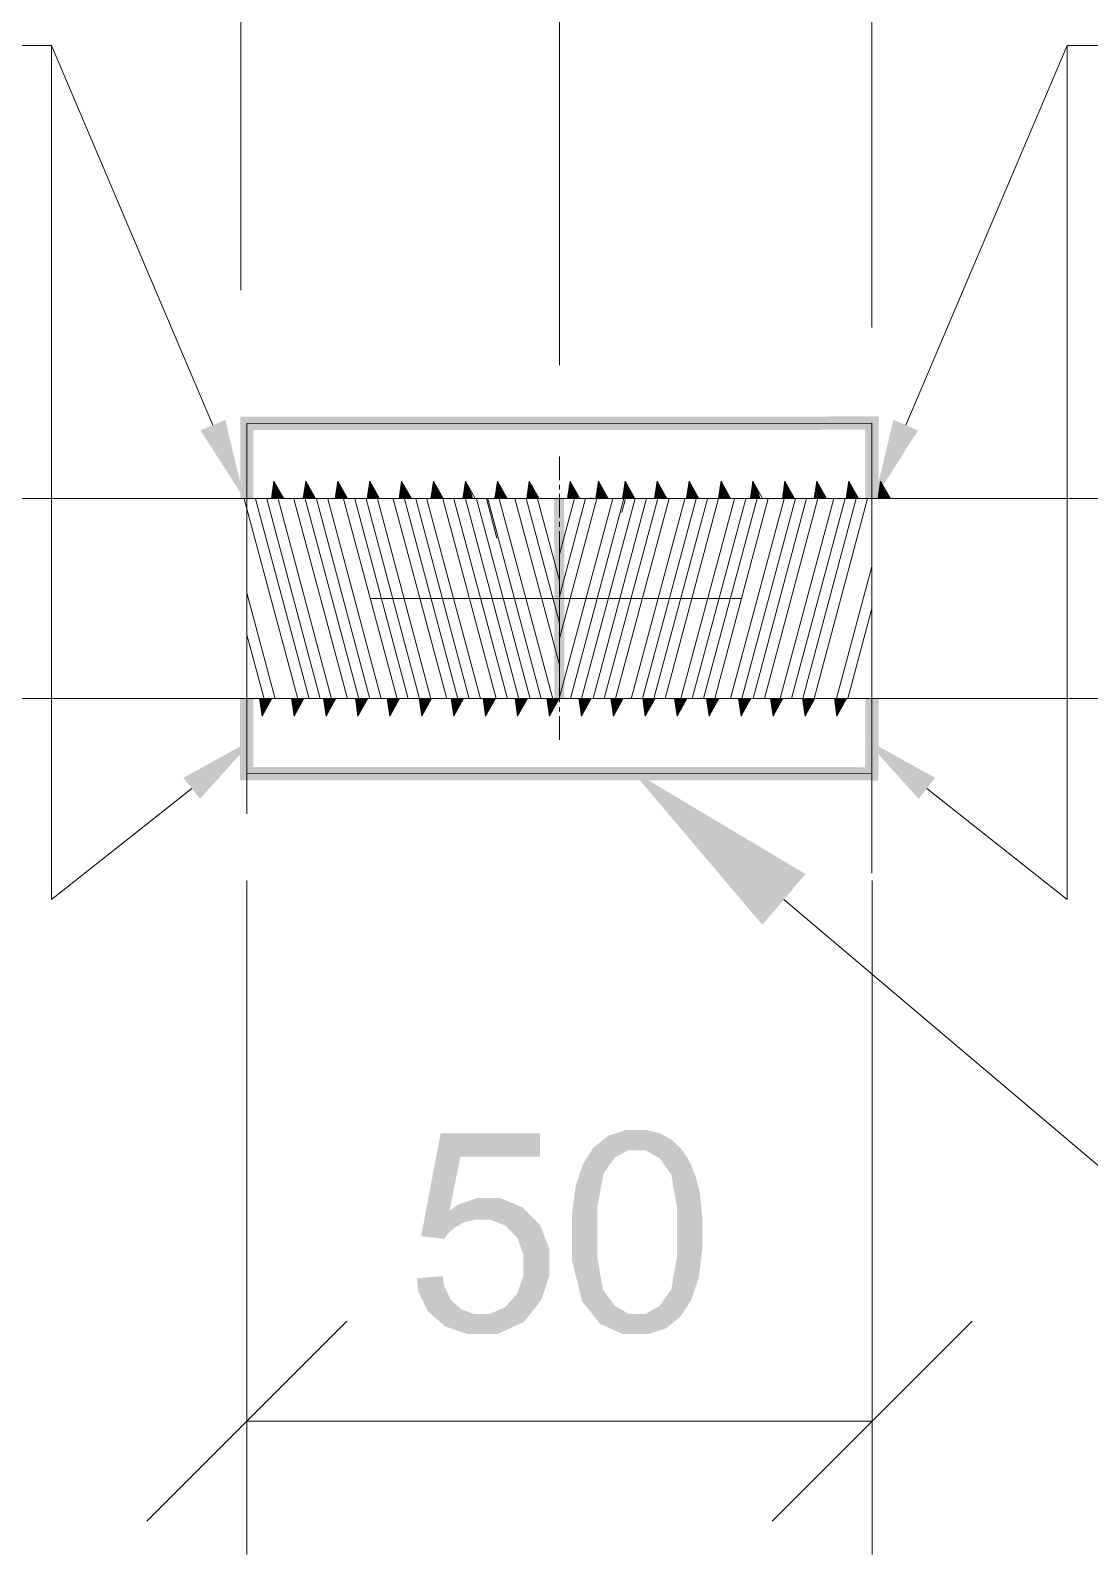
# Model space of a CAD drawing. Header units: millimetres. Extents: x 2 to 579, y 1 to 405.
# Drawn here: x 229.44 to 236.59, y 83.37 to 93.66 of the extents above; entities that cross this region are included whole.
import ezdxf

# ---------------------------------------------------------------- set-up
doc = ezdxf.new("R2010")
doc.units = ezdxf.units.MM
doc.linetypes.add('XKITLINE00', pattern=[0])
doc.layers.add('LinkedObject', color=7, linetype='Continuous', lineweight=0)

# ---------------------------------------------------------------- blocks, each defined once
blk = doc.blocks.new('*A4')
at = {"layer": 'LinkedObject'}
for color, points in [(4, [(235.165, 91.056), (230.945, 90.964), (230.855, 91.054)]), (4, [(230.855, 91.054), (230.945, 90.502), (230.855, 90.502)]), (4, [(230.945, 90.964), (230.945, 90.502), (230.855, 91.054)]), (4, [(235.075, 90.966), (230.945, 90.964), (235.165, 91.056)]), (4, [(235.165, 90.502), (235.075, 90.966), (235.165, 91.056)]), (6, [(230.588, 90.962), (230.754, 91.033), (230.882, 90.501)]), (4, [(235.075, 90.502), (235.075, 90.966), (235.165, 90.502)]), (6, [(235.265, 91.033), (235.431, 90.962), (235.137, 90.5)]), (4, [(232.974, 90.502), (233.044, 89.153), (232.977, 89.152)]), (4, [(233.042, 90.502), (233.044, 89.153), (232.974, 90.502)]), (4, [(230.944, 89.153), (230.945, 88.69), (230.854, 89.152)]), (4, [(230.854, 89.152), (230.945, 88.69), (230.855, 88.601)]), (4, [(235.164, 88.599), (235.075, 89.152), (235.165, 89.152)]), (4, [(235.075, 88.689), (235.075, 89.152), (235.164, 88.599)]), (6, [(230.584, 88.476), (230.472, 88.617), (230.951, 88.882)]), (6, [(235.547, 88.617), (235.435, 88.476), (235.068, 88.882)]), (4, [(230.945, 88.69), (235.075, 88.689), (230.855, 88.601)]), (4, [(230.855, 88.601), (235.075, 88.689), (235.164, 88.599)]), (1, [(234.671, 87.968), (234.38, 87.625), (233.495, 88.669)]), (7, [(232.341, 86.059), (232.077, 85.524), (232.208, 86.217)]), (7, [(232.878, 86.059), (232.208, 86.217), (232.878, 86.217)]), (7, [(232.341, 86.059), (232.208, 86.217), (232.878, 86.059)]), (7, [(233.339, 86.201), (233.476, 86.103), (233.291, 86.162)]), (7, [(233.461, 86.241), (233.476, 86.103), (233.339, 86.201)]), (7, [(233.535, 86.241), (233.476, 86.103), (233.461, 86.241)]), (7, [(233.476, 86.103), (233.535, 86.241), (233.533, 86.103)]), (7, [(233.535, 86.241), (233.591, 86.103), (233.533, 86.103)]), (7, [(233.684, 86.219), (233.535, 86.241), (233.589, 86.241)]), (7, [(233.725, 86.197), (233.535, 86.241), (233.684, 86.219)]), (7, [(233.688, 86.048), (233.535, 86.241), (233.725, 86.197)]), (7, [(233.591, 86.103), (233.535, 86.241), (233.688, 86.048)]), (7, [(233.242, 86.123), (233.35, 86.007), (233.169, 86.01)]), (7, [(233.385, 86.055), (233.242, 86.123), (233.291, 86.162)]), (7, [(233.35, 86.007), (233.242, 86.123), (233.385, 86.055)]), (7, [(233.291, 86.162), (233.476, 86.103), (233.385, 86.055)]), (7, [(233.725, 86.197), (233.726, 85.994), (233.688, 86.048)]), (7, [(233.766, 86.175), (233.726, 85.994), (233.725, 86.197)]), (7, [(233.834, 86.112), (233.726, 85.994), (233.766, 86.175)]), (7, [(233.86, 86.071), (233.726, 85.994), (233.834, 86.112)]), (7, [(232.268, 85.696), (232.077, 85.524), (232.341, 86.059)]), (7, [(233.169, 86.01), (233.35, 86.007), (233.144, 85.937)]), (7, [(233.144, 85.937), (233.35, 86.007), (233.308, 85.945)]), (7, [(233.86, 86.071), (233.765, 85.939), (233.726, 85.994)]), (7, [(233.887, 86.03), (233.765, 85.939), (233.86, 86.071)]), (7, [(233.929, 85.929), (233.765, 85.939), (233.887, 86.03)]), (7, [(233.308, 85.945), (233.095, 85.671), (233.144, 85.937)]), (7, [(233.265, 85.717), (233.095, 85.671), (233.308, 85.945)]), (7, [(233.144, 85.937), (233.095, 85.671), (233.12, 85.864)]), (7, [(233.944, 85.87), (233.804, 85.718), (233.765, 85.939)]), (7, [(233.944, 85.87), (233.765, 85.939), (233.929, 85.929)]), (7, [(233.959, 85.811), (233.804, 85.718), (233.944, 85.87)]), (7, [(233.974, 85.652), (233.804, 85.718), (233.959, 85.811)]), (7, [(232.077, 85.524), (232.268, 85.696), (232.365, 85.617)]), (7, [(232.456, 85.781), (232.268, 85.696), (232.328, 85.738)]), (7, [(232.438, 85.635), (232.268, 85.696), (232.456, 85.781)]), (7, [(232.365, 85.617), (232.268, 85.696), (232.438, 85.635)]), (7, [(232.438, 85.635), (232.456, 85.781), (232.478, 85.635)]), (7, [(232.478, 85.635), (232.456, 85.781), (232.543, 85.635)]), (7, [(232.522, 85.781), (232.543, 85.635), (232.456, 85.781)]), (7, [(232.759, 85.719), (232.522, 85.781), (232.611, 85.781)]), (7, [(232.647, 85.594), (232.522, 85.781), (232.759, 85.719)]), (7, [(232.543, 85.635), (232.522, 85.781), (232.647, 85.594)]), (7, [(232.647, 85.594), (232.759, 85.719), (232.687, 85.553)]), (7, [(232.687, 85.553), (232.759, 85.719), (232.726, 85.512)]), (7, [(232.82, 85.658), (232.726, 85.512), (232.759, 85.719)]), (7, [(233.095, 85.551), (233.265, 85.717), (233.265, 85.551)]), (7, [(233.095, 85.671), (233.265, 85.717), (233.095, 85.551)]), (7, [(233.974, 85.652), (233.804, 85.551), (233.804, 85.718)]), (7, [(232.333, 85.598), (232.077, 85.524), (232.365, 85.617)]), (7, [(232.301, 85.58), (232.077, 85.524), (232.333, 85.598)]), (7, [(232.726, 85.512), (232.82, 85.658), (232.766, 85.4)]), (7, [(232.766, 85.4), (232.82, 85.658), (232.941, 85.439)]), (7, [(232.941, 85.439), (232.82, 85.658), (232.881, 85.597)]), (7, [(233.974, 85.551), (233.804, 85.551), (233.974, 85.652)]), (7, [(232.251, 85.533), (232.077, 85.524), (232.301, 85.58)]), (7, [(232.077, 85.524), (232.251, 85.533), (232.233, 85.504)]), (7, [(233.265, 85.551), (233.095, 85.361), (233.095, 85.551)]), (7, [(233.265, 85.385), (233.095, 85.361), (233.265, 85.551)]), (7, [(233.974, 85.551), (233.804, 85.385), (233.804, 85.551)]), (7, [(233.974, 85.432), (233.804, 85.385), (233.974, 85.551)]), (7, [(232.766, 85.4), (232.941, 85.439), (232.766, 85.329)]), (7, [(232.766, 85.329), (232.941, 85.439), (232.766, 85.254)]), (7, [(232.941, 85.343), (232.766, 85.254), (232.941, 85.439)]), (7, [(233.265, 85.385), (233.229, 85.002), (233.095, 85.361)]), (7, [(233.304, 85.163), (233.229, 85.002), (233.265, 85.385)]), (7, [(233.765, 85.164), (233.974, 85.432), (233.925, 85.167)]), (7, [(233.804, 85.385), (233.974, 85.432), (233.765, 85.164)]), (7, [(233.925, 85.167), (233.974, 85.432), (233.95, 85.241)]), (7, [(232.725, 85.134), (232.941, 85.343), (232.835, 85.026)]), (7, [(232.766, 85.254), (232.941, 85.343), (232.725, 85.134)]), (7, [(232.835, 85.026), (232.941, 85.343), (232.888, 85.093)]), (7, [(232.888, 85.093), (232.941, 85.343), (232.941, 85.252)]), (7, [(233.095, 85.361), (233.229, 85.002), (233.162, 85.086)]), (7, [(232.231, 85.19), (232.048, 85.239), (232.222, 85.254)]), (7, [(232.048, 85.239), (232.18, 84.966), (232.056, 85.154)]), (7, [(232.231, 85.19), (232.18, 84.966), (232.048, 85.239)]), (7, [(232.276, 85.095), (232.18, 84.966), (232.231, 85.19)]), (7, [(232.056, 85.154), (232.18, 84.966), (232.122, 85.017)]), (7, [(232.18, 84.966), (232.276, 85.095), (232.239, 84.914)]), (7, [(232.311, 85.063), (232.239, 84.914), (232.276, 85.095)]), (7, [(232.684, 85.089), (232.835, 85.026), (232.643, 85.044)]), (7, [(232.725, 85.134), (232.835, 85.026), (232.684, 85.089)]), (7, [(233.229, 85.002), (233.304, 85.163), (233.343, 85.109)]), (7, [(233.382, 85.054), (233.229, 85.002), (233.343, 85.109)]), (7, [(233.726, 85.109), (233.828, 84.982), (233.687, 85.054)]), (7, [(233.925, 85.167), (233.726, 85.109), (233.765, 85.164)]), (7, [(233.901, 85.094), (233.726, 85.109), (233.925, 85.167)]), (7, [(233.828, 84.982), (233.726, 85.109), (233.901, 85.094)]), (7, [(232.346, 85.031), (232.239, 84.914), (232.311, 85.063)]), (7, [(232.346, 85.031), (232.481, 84.863), (232.239, 84.914)]), (7, [(232.431, 84.999), (232.481, 84.863), (232.346, 85.031)]), (7, [(232.481, 84.999), (232.481, 84.863), (232.431, 84.999)]), (7, [(232.481, 84.863), (232.835, 85.026), (232.593, 84.863)]), (7, [(232.541, 84.999), (232.835, 85.026), (232.481, 84.863)]), (7, [(232.541, 84.999), (232.481, 84.863), (232.481, 84.999)]), (7, [(232.643, 85.044), (232.835, 85.026), (232.541, 84.999)]), (7, [(232.593, 84.863), (232.835, 85.026), (232.77, 84.945)]), (7, [(233.382, 85.054), (233.535, 84.863), (233.229, 85.002)]), (7, [(233.229, 85.002), (233.535, 84.863), (233.284, 84.932)]), (7, [(233.478, 84.999), (233.535, 84.863), (233.382, 85.054)]), (7, [(233.535, 84.863), (233.478, 84.999), (233.535, 84.999)]), (7, [(233.535, 84.863), (233.592, 84.999), (233.609, 84.863)]), (7, [(233.592, 84.999), (233.535, 84.863), (233.535, 84.999)]), (7, [(233.78, 84.942), (233.592, 84.999), (233.687, 85.054)]), (7, [(233.731, 84.902), (233.592, 84.999), (233.78, 84.942)]), (7, [(233.609, 84.863), (233.592, 84.999), (233.731, 84.902)]), (7, [(233.687, 85.054), (233.828, 84.982), (233.78, 84.942)]), (7, [(232.239, 84.914), (232.481, 84.863), (232.389, 84.863)]), (7, [(233.284, 84.932), (233.535, 84.863), (233.437, 84.863)])]:
    blk.add_hatch(color=color, dxfattribs=at).paths.add_polyline_path(points, flags=17)
at = {"layer": 'LinkedObject', "color": 6, "linetype": 'XKITLINE00', "lineweight": 0}
for p, q in [((230.86, 91.909), (230.86, 100.589)), ((233.01, 91.402), (233.01, 100.589)), ((233.01, 91.686), (233.01, 100.589)), ((235.12, 91.657), (235.12, 100.589)), ((229.582, 93.561), (224.586, 93.561)), ((230.671, 90.998), (229.582, 93.561)), ((229.582, 87.796), (229.582, 93.561)), ((235.348, 90.997), (236.438, 93.56)), ((236.437, 87.795), (236.438, 93.56)), ((236.438, 93.56), (241.433, 93.56)), ((231.737, 89.827), (234.237, 89.827)), ((230.528, 88.546), (229.582, 87.796)), ((235.491, 88.546), (236.437, 87.795)), ((230.901, 87.923), (230.901, 83.375)), ((235.121, 87.925), (235.121, 83.375)), ((231.576, 84.95), (230.226, 83.6)), ((234.446, 83.6), (235.796, 84.95)), ((230.901, 84.275), (235.121, 84.275))]:
    blk.add_line(p, q, dxfattribs=at)
at = {"layer": 'LinkedObject', "color": 7, "linetype": 'XKITLINE00', "lineweight": 0}
for p, q in [((230.86, 91.009), (230.86, 91.009)), ((233.01, 90.786), (233.01, 90.786)), ((235.12, 90.757), (235.12, 90.757)), ((218.444, 90.502), (247.578, 90.502)), ((233.01, 90.502), (233.01, 90.502)), ((247.578, 89.152), (218.444, 89.152)), ((230.901, 88.823), (230.901, 88.823)), ((235.121, 88.825), (235.121, 88.825)), ((235.121, 84.275), (235.121, 84.275))]:
    blk.add_line(p, q, dxfattribs=at)
at = {"layer": 'LinkedObject', "color": 4, "linetype": 'XKITLINE00', "lineweight": 0}
for p, q in [((230.9, 91.009), (235.12, 91.011)), ((230.9, 90.502), (230.9, 91.009)), ((235.12, 90.502), (235.12, 91.011)), ((235.12, 91.011), (235.12, 87.974)), ((230.9, 90.862), (230.9, 88.373)), ((233.01, 90.125), (233.01, 89.152)), ((230.9, 89.152), (230.9, 88.646)), ((235.12, 89.153), (235.12, 88.644)), ((230.9, 88.646), (235.12, 88.644))]:
    blk.add_line(p, q, dxfattribs=at)
at = {"layer": 'LinkedObject', "color": 9, "linetype": 'XKITLINE00', "lineweight": 0}
for p, q in [((233.01, 90.627), (233.01, 90.786)), ((233.01, 90.564), (233.01, 90.595)), ((233.01, 90.377), (233.01, 90.533)), ((233.01, 90.374), (233.01, 90.502)), ((233.01, 90.314), (233.01, 90.345)), ((233.01, 90.312), (233.01, 90.343)), ((233.01, 90.127), (233.01, 90.283)), ((233.01, 90.124), (233.01, 90.281)), ((233.01, 90.064), (233.01, 90.095)), ((233.01, 90.062), (233.01, 90.093)), ((233.01, 89.877), (233.01, 90.033)), ((233.01, 89.874), (233.01, 90.031)), ((233.01, 89.814), (233.01, 89.845)), ((233.01, 89.812), (233.01, 89.843)), ((233.01, 89.627), (233.01, 89.783)), ((233.01, 89.624), (233.01, 89.781)), ((233.01, 89.564), (233.01, 89.595)), ((233.01, 89.562), (233.01, 89.593)), ((233.01, 89.377), (233.01, 89.533)), ((233.01, 89.374), (233.01, 89.531)), ((233.01, 89.314), (233.01, 89.345)), ((233.01, 89.312), (233.01, 89.343)), ((233.01, 89.127), (233.01, 89.283)), ((233.01, 89.152), (233.01, 89.281)), ((233.01, 89.064), (233.01, 89.095)), ((233.01, 88.873), (233.01, 89.033))]:
    blk.add_line(p, q, dxfattribs=at)
at = {"layer": 'LinkedObject', "color": 1, "linetype": 'XKITLINE00', "lineweight": 0}
for p, q in [((231.083, 90.62), (231.066, 90.502)), ((231.069, 90.524), (231.075, 90.502)), ((231.07, 90.531), (231.078, 90.502)), ((231.072, 90.546), (231.084, 90.502)), ((231.073, 90.553), (231.087, 90.502)), ((231.075, 90.568), (231.093, 90.502)), ((231.076, 90.575), (231.096, 90.502)), ((231.078, 90.589), (231.102, 90.502)), ((231.079, 90.597), (231.105, 90.502)), ((231.082, 90.611), (231.111, 90.502)), ((231.149, 90.502), (231.083, 90.62)), ((231.083, 90.618), (231.114, 90.502)), ((231.093, 90.602), (231.12, 90.502)), ((231.099, 90.592), (231.123, 90.502)), ((231.11, 90.571), (231.129, 90.502)), ((231.116, 90.561), (231.132, 90.502)), ((231.128, 90.54), (231.138, 90.502)), ((231.133, 90.53), (231.141, 90.502)), ((231.298, 90.62), (231.281, 90.502)), ((231.285, 90.524), (231.291, 90.502)), ((231.286, 90.532), (231.294, 90.502)), ((231.288, 90.546), (231.3, 90.502)), ((231.289, 90.553), (231.303, 90.502)), ((231.291, 90.568), (231.309, 90.502)), ((231.292, 90.575), (231.312, 90.502)), ((231.294, 90.59), (231.317, 90.502)), ((231.295, 90.597), (231.32, 90.502)), ((231.297, 90.611), (231.326, 90.502)), ((231.364, 90.502), (231.298, 90.62)), ((231.298, 90.619), (231.329, 90.502)), ((231.309, 90.602), (231.335, 90.502)), ((231.315, 90.591), (231.338, 90.502)), ((231.326, 90.571), (231.344, 90.502)), ((231.332, 90.56), (231.347, 90.502)), ((231.343, 90.539), (231.353, 90.502)), ((231.349, 90.529), (231.356, 90.502)), ((231.514, 90.62), (231.497, 90.502)), ((231.5, 90.525), (231.506, 90.502)), ((231.501, 90.532), (231.509, 90.502)), ((231.503, 90.547), (231.515, 90.502)), ((231.504, 90.554), (231.518, 90.502)), ((231.506, 90.568), (231.524, 90.502)), ((231.508, 90.575), (231.527, 90.502)), ((231.51, 90.59), (231.533, 90.502)), ((231.511, 90.597), (231.536, 90.502)), ((231.513, 90.612), (231.542, 90.502)), ((231.58, 90.502), (231.514, 90.62)), ((231.514, 90.619), (231.545, 90.502)), ((231.525, 90.601), (231.551, 90.502)), ((231.53, 90.591), (231.554, 90.502)), ((231.542, 90.57), (231.56, 90.502)), ((231.548, 90.56), (231.563, 90.502)), ((231.559, 90.539), (231.569, 90.502)), ((231.565, 90.529), (231.572, 90.502)), ((231.73, 90.62), (231.712, 90.502)), ((231.716, 90.525), (231.722, 90.502)), ((231.717, 90.532), (231.725, 90.502)), ((231.719, 90.547), (231.731, 90.502)), ((231.72, 90.554), (231.734, 90.502)), ((231.722, 90.569), (231.74, 90.502)), ((231.723, 90.576), (231.743, 90.502)), ((231.725, 90.59), (231.749, 90.502)), ((231.726, 90.598), (231.752, 90.502)), ((231.728, 90.612), (231.758, 90.502)), ((231.729, 90.619), (231.761, 90.502)), ((231.795, 90.502), (231.73, 90.62)), ((231.74, 90.601), (231.767, 90.502)), ((231.746, 90.59), (231.77, 90.502)), ((231.758, 90.57), (231.776, 90.502)), ((231.763, 90.559), (231.779, 90.502)), ((231.775, 90.539), (231.785, 90.502)), ((231.781, 90.528), (231.788, 90.502)), ((231.945, 90.62), (231.928, 90.502)), ((231.931, 90.525), (231.938, 90.502)), ((231.932, 90.533), (231.941, 90.502)), ((231.934, 90.547), (231.947, 90.502)), ((231.936, 90.554), (231.95, 90.502)), ((231.938, 90.569), (231.956, 90.502)), ((231.939, 90.576), (231.959, 90.502)), ((231.941, 90.591), (231.965, 90.502)), ((231.942, 90.598), (231.968, 90.502)), ((231.944, 90.612), (231.974, 90.502)), ((231.945, 90.62), (231.977, 90.502)), ((232.011, 90.502), (231.945, 90.62)), ((231.956, 90.6), (231.982, 90.502)), ((231.962, 90.59), (231.985, 90.502)), ((231.973, 90.569), (231.991, 90.502)), ((231.979, 90.559), (231.994, 90.502)), ((231.991, 90.538), (232, 90.502)), ((231.997, 90.528), (232.003, 90.502)), ((232.161, 90.62), (232.143, 90.502)), ((232.147, 90.526), (232.153, 90.502)), ((232.148, 90.533), (232.156, 90.502)), ((232.15, 90.547), (232.162, 90.502)), ((232.151, 90.555), (232.165, 90.502)), ((232.153, 90.569), (232.171, 90.502)), ((232.154, 90.576), (232.174, 90.502)), ((232.156, 90.591), (232.18, 90.502)), ((232.157, 90.598), (232.183, 90.502)), ((232.16, 90.613), (232.189, 90.502)), ((232.161, 90.62), (232.192, 90.502)), ((232.226, 90.502), (232.161, 90.62)), ((232.172, 90.6), (232.198, 90.502)), ((232.178, 90.589), (232.201, 90.502)), ((232.189, 90.569), (232.207, 90.502)), ((232.195, 90.558), (232.21, 90.502)), ((232.207, 90.538), (232.216, 90.502)), ((232.212, 90.527), (232.219, 90.502)), ((232.376, 90.62), (232.359, 90.502)), ((232.362, 90.526), (232.369, 90.502)), ((232.364, 90.533), (232.372, 90.502)), ((232.366, 90.548), (232.378, 90.502)), ((232.367, 90.555), (232.381, 90.502)), ((232.369, 90.569), (232.387, 90.502)), ((232.37, 90.577), (232.39, 90.502)), ((232.372, 90.591), (232.396, 90.502)), ((232.373, 90.598), (232.399, 90.502)), ((232.375, 90.613), (232.405, 90.502)), ((232.376, 90.62), (232.408, 90.502)), ((232.442, 90.502), (232.376, 90.62)), ((232.388, 90.599), (232.414, 90.502)), ((232.394, 90.589), (232.417, 90.502)), ((232.405, 90.568), (232.423, 90.502)), ((232.592, 90.62), (232.575, 90.502)), ((232.578, 90.524), (232.583, 90.502)), ((232.579, 90.531), (232.586, 90.502)), ((232.581, 90.545), (232.592, 90.502)), ((232.582, 90.553), (232.595, 90.502)), ((232.584, 90.567), (232.601, 90.502)), ((232.585, 90.574), (232.604, 90.502)), ((232.587, 90.589), (232.61, 90.502)), ((232.588, 90.596), (232.613, 90.502)), ((232.59, 90.61), (232.619, 90.502)), ((232.591, 90.618), (232.622, 90.502)), ((232.658, 90.502), (232.592, 90.62)), ((232.601, 90.603), (232.628, 90.502)), ((232.607, 90.593), (232.631, 90.502)), ((232.619, 90.572), (232.637, 90.502)), ((232.624, 90.561), (232.64, 90.502)), ((232.636, 90.541), (232.646, 90.502)), ((232.642, 90.53), (232.649, 90.502)), ((232.807, 90.62), (232.79, 90.502)), ((232.793, 90.524), (232.799, 90.502)), ((232.794, 90.531), (232.802, 90.502)), ((232.796, 90.546), (232.808, 90.502)), ((232.798, 90.553), (232.811, 90.502)), ((232.8, 90.567), (232.817, 90.502)), ((232.801, 90.575), (232.82, 90.502)), ((232.803, 90.589), (232.826, 90.502)), ((232.804, 90.596), (232.829, 90.502)), ((232.806, 90.611), (232.835, 90.502)), ((232.873, 90.502), (232.807, 90.62)), ((232.807, 90.618), (232.838, 90.502)), ((232.817, 90.602), (232.844, 90.502)), ((232.823, 90.592), (232.847, 90.502)), ((232.834, 90.571), (232.853, 90.502)), ((232.84, 90.561), (232.856, 90.502)), ((232.852, 90.54), (232.862, 90.502)), ((232.858, 90.53), (232.865, 90.502)), ((233.082, 90.62), (233.065, 90.502)), ((233.067, 90.524), (233.073, 90.502)), ((233.069, 90.531), (233.077, 90.502)), ((233.071, 90.546), (233.083, 90.502)), ((233.072, 90.553), (233.086, 90.502)), ((233.073, 90.529), (233.081, 90.502)), ((233.074, 90.568), (233.092, 90.502)), ((233.075, 90.575), (233.095, 90.502)), ((233.077, 90.589), (233.101, 90.502)), ((233.078, 90.597), (233.104, 90.502)), ((233.08, 90.611), (233.11, 90.502)), ((233.148, 90.502), (233.082, 90.62)), ((233.082, 90.618), (233.113, 90.502)), ((233.092, 90.602), (233.119, 90.502)), ((233.098, 90.592), (233.122, 90.502)), ((233.109, 90.571), (233.128, 90.502)), ((233.115, 90.561), (233.131, 90.502)), ((233.126, 90.54), (233.137, 90.502)), ((233.273, 90.62), (233.256, 90.502)), ((233.259, 90.524), (233.265, 90.502)), ((233.26, 90.532), (233.268, 90.502)), ((233.262, 90.546), (233.274, 90.502)), ((233.263, 90.553), (233.277, 90.502)), ((233.265, 90.568), (233.283, 90.502)), ((233.266, 90.575), (233.286, 90.502)), ((233.268, 90.59), (233.292, 90.502)), ((233.269, 90.597), (233.295, 90.502)), ((233.272, 90.611), (233.301, 90.502)), ((233.339, 90.502), (233.273, 90.62)), ((233.273, 90.619), (233.304, 90.502)), ((233.283, 90.602), (233.31, 90.502)), ((233.289, 90.591), (233.313, 90.502)), ((233.301, 90.57), (233.319, 90.502)), ((233.306, 90.56), (233.322, 90.502)), ((233.318, 90.539), (233.328, 90.502)), ((233.324, 90.529), (233.331, 90.502)), ((233.454, 90.62), (233.437, 90.502)), ((233.44, 90.525), (233.446, 90.502)), ((233.441, 90.532), (233.449, 90.502)), ((233.443, 90.546), (233.455, 90.502)), ((233.444, 90.554), (233.458, 90.502)), ((233.446, 90.568), (233.464, 90.502)), ((233.447, 90.575), (233.467, 90.502)), ((233.45, 90.59), (233.473, 90.502)), ((233.451, 90.597), (233.476, 90.502)), ((233.453, 90.612), (233.482, 90.502)), ((233.52, 90.502), (233.454, 90.62)), ((233.454, 90.619), (233.485, 90.502)), ((233.465, 90.601), (233.491, 90.502)), ((233.47, 90.591), (233.494, 90.502)), ((233.482, 90.57), (233.5, 90.502)), ((233.488, 90.56), (233.503, 90.502)), ((233.499, 90.539), (233.509, 90.502)), ((233.505, 90.529), (233.512, 90.502)), ((233.67, 90.62), (233.652, 90.502)), ((233.656, 90.525), (233.662, 90.502)), ((233.657, 90.532), (233.665, 90.502)), ((233.659, 90.547), (233.671, 90.502)), ((233.66, 90.554), (233.674, 90.502)), ((233.662, 90.569), (233.68, 90.502)), ((233.663, 90.576), (233.683, 90.502)), ((233.665, 90.59), (233.689, 90.502)), ((233.666, 90.597), (233.692, 90.502)), ((233.668, 90.612), (233.698, 90.502)), ((233.669, 90.619), (233.701, 90.502)), ((233.735, 90.502), (233.67, 90.62)), ((233.68, 90.601), (233.707, 90.502)), ((233.686, 90.59), (233.71, 90.502)), ((233.698, 90.57), (233.716, 90.502)), ((233.703, 90.559), (233.719, 90.502)), ((233.715, 90.539), (233.725, 90.502)), ((233.721, 90.528), (233.728, 90.502)), ((233.885, 90.62), (233.868, 90.502)), ((233.871, 90.525), (233.878, 90.502)), ((233.872, 90.533), (233.881, 90.502)), ((233.874, 90.547), (233.887, 90.502)), ((233.875, 90.554), (233.89, 90.502)), ((233.878, 90.569), (233.895, 90.502)), ((233.879, 90.576), (233.898, 90.502)), ((233.881, 90.591), (233.904, 90.502)), ((233.882, 90.598), (233.907, 90.502)), ((233.884, 90.612), (233.913, 90.502)), ((233.885, 90.62), (233.916, 90.502)), ((233.951, 90.502), (233.885, 90.62)), ((233.896, 90.6), (233.922, 90.502)), ((233.902, 90.59), (233.925, 90.502)), ((233.913, 90.569), (233.931, 90.502)), ((233.919, 90.559), (233.934, 90.502)), ((233.931, 90.538), (233.94, 90.502)), ((233.937, 90.528), (233.943, 90.502)), ((234.101, 90.62), (234.083, 90.502)), ((234.087, 90.526), (234.093, 90.502)), ((234.088, 90.533), (234.096, 90.502)), ((234.09, 90.547), (234.102, 90.502)), ((234.091, 90.555), (234.105, 90.502)), ((234.093, 90.569), (234.111, 90.502)), ((234.094, 90.576), (234.114, 90.502)), ((234.096, 90.591), (234.12, 90.502)), ((234.097, 90.598), (234.123, 90.502)), ((234.1, 90.613), (234.129, 90.502)), ((234.101, 90.62), (234.132, 90.502)), ((234.166, 90.502), (234.101, 90.62)), ((234.112, 90.6), (234.138, 90.502)), ((234.118, 90.589), (234.141, 90.502)), ((234.129, 90.569), (234.147, 90.502)), ((234.135, 90.558), (234.15, 90.502)), ((234.147, 90.538), (234.156, 90.502)), ((234.152, 90.527), (234.159, 90.502)), ((234.316, 90.62), (234.299, 90.502)), ((234.302, 90.526), (234.309, 90.502)), ((234.304, 90.533), (234.312, 90.502)), ((234.306, 90.548), (234.318, 90.502)), ((234.307, 90.555), (234.321, 90.502)), ((234.309, 90.569), (234.327, 90.502)), ((234.31, 90.577), (234.33, 90.502)), ((234.312, 90.591), (234.336, 90.502)), ((234.313, 90.598), (234.339, 90.502)), ((234.315, 90.613), (234.345, 90.502)), ((234.316, 90.62), (234.348, 90.502)), ((234.382, 90.502), (234.316, 90.62)), ((234.328, 90.599), (234.354, 90.502)), ((234.333, 90.589), (234.357, 90.502)), ((234.345, 90.568), (234.363, 90.502)), ((234.532, 90.62), (234.515, 90.502)), ((234.518, 90.524), (234.523, 90.502)), ((234.519, 90.531), (234.526, 90.502)), ((234.521, 90.545), (234.532, 90.502)), ((234.522, 90.553), (234.535, 90.502)), ((234.524, 90.567), (234.541, 90.502)), ((234.525, 90.574), (234.544, 90.502)), ((234.527, 90.589), (234.55, 90.502)), ((234.528, 90.596), (234.553, 90.502)), ((234.53, 90.61), (234.559, 90.502)), ((234.531, 90.618), (234.562, 90.502)), ((234.598, 90.502), (234.532, 90.62)), ((234.541, 90.603), (234.568, 90.502)), ((234.547, 90.593), (234.571, 90.502)), ((234.559, 90.572), (234.577, 90.502)), ((234.564, 90.561), (234.58, 90.502)), ((234.576, 90.541), (234.586, 90.502)), ((234.582, 90.53), (234.589, 90.502)), ((234.747, 90.62), (234.73, 90.502)), ((234.733, 90.524), (234.739, 90.502)), ((234.734, 90.531), (234.742, 90.502)), ((234.736, 90.546), (234.748, 90.502)), ((234.737, 90.553), (234.751, 90.502)), ((234.74, 90.567), (234.757, 90.502)), ((234.741, 90.575), (234.76, 90.502)), ((234.743, 90.589), (234.766, 90.502)), ((234.744, 90.596), (234.769, 90.502)), ((234.746, 90.611), (234.775, 90.502)), ((234.813, 90.502), (234.747, 90.62)), ((234.747, 90.618), (234.778, 90.502)), ((234.757, 90.602), (234.784, 90.502)), ((234.763, 90.592), (234.787, 90.502)), ((234.774, 90.571), (234.793, 90.502)), ((234.78, 90.561), (234.796, 90.502)), ((234.792, 90.54), (234.802, 90.502)), ((234.798, 90.53), (234.805, 90.502)), ((234.963, 90.62), (234.946, 90.502)), ((234.949, 90.524), (234.955, 90.502)), ((234.95, 90.531), (234.958, 90.502)), ((234.952, 90.546), (234.964, 90.502)), ((234.953, 90.553), (234.967, 90.502)), ((234.955, 90.568), (234.973, 90.502)), ((234.956, 90.575), (234.976, 90.502)), ((234.958, 90.589), (234.982, 90.502)), ((234.959, 90.597), (234.985, 90.502)), ((234.961, 90.611), (234.991, 90.502)), ((235.029, 90.502), (234.963, 90.62)), ((234.963, 90.618), (234.994, 90.502)), ((234.973, 90.602), (235, 90.502)), ((234.979, 90.592), (235.003, 90.502)), ((234.99, 90.571), (235.009, 90.502)), ((234.996, 90.561), (235.012, 90.502)), ((235.008, 90.54), (235.018, 90.502)), ((235.013, 90.53), (235.021, 90.502)), ((235.178, 90.62), (235.161, 90.502)), ((235.164, 90.524), (235.17, 90.502)), ((235.165, 90.532), (235.173, 90.502)), ((235.168, 90.546), (235.179, 90.502)), ((235.169, 90.553), (235.182, 90.502)), ((235.171, 90.568), (235.188, 90.502)), ((235.172, 90.575), (235.191, 90.502)), ((235.174, 90.59), (235.197, 90.502)), ((235.175, 90.597), (235.2, 90.502)), ((235.177, 90.611), (235.206, 90.502)), ((235.244, 90.502), (235.178, 90.62)), ((235.178, 90.619), (235.209, 90.502)), ((235.189, 90.602), (235.215, 90.502)), ((235.194, 90.591), (235.218, 90.502)), ((235.206, 90.571), (235.224, 90.502)), ((235.212, 90.56), (235.227, 90.502)), ((235.223, 90.539), (235.233, 90.502)), ((235.229, 90.529), (235.236, 90.502)), ((230.882, 90.501), (231.244, 89.151)), ((230.958, 90.501), (231.32, 89.151)), ((231.035, 90.5), (231.396, 89.151)), ((231.066, 90.502), (231.066, 90.502)), ((231.067, 90.51), (231.069, 90.502)), ((231.111, 90.5), (231.472, 89.151)), ((231.145, 90.509), (231.147, 90.502)), ((231.217, 90.501), (231.579, 89.151)), ((231.281, 90.503), (231.282, 90.502)), ((231.282, 90.51), (231.285, 90.502)), ((231.294, 90.5), (231.655, 89.151)), ((231.361, 90.508), (231.362, 90.502)), ((231.37, 90.5), (231.731, 89.151)), ((231.446, 90.5), (231.807, 89.15)), ((231.497, 90.503), (231.497, 90.502)), ((231.498, 90.51), (231.5, 90.502)), ((231.552, 90.5), (231.914, 89.151)), ((231.577, 90.508), (231.578, 90.502)), ((231.629, 90.5), (231.99, 89.151)), ((231.705, 90.5), (232.066, 89.15)), ((231.713, 90.503), (231.713, 90.502)), ((231.714, 90.511), (231.716, 90.502)), ((231.781, 90.5), (232.143, 89.15)), ((231.792, 90.507), (231.794, 90.502)), ((231.888, 90.5), (232.249, 89.151)), ((231.928, 90.504), (231.929, 90.502)), ((231.929, 90.511), (231.932, 90.502)), ((231.964, 90.5), (232.325, 89.15)), ((232.008, 90.507), (232.009, 90.502)), ((232.04, 90.5), (232.401, 89.15)), ((232.116, 90.499), (232.478, 89.15)), ((232.144, 90.504), (232.144, 90.502)), ((232.145, 90.511), (232.147, 90.502)), ((232.222, 90.501), (232.584, 89.152)), ((232.224, 90.507), (232.225, 90.502)), ((232.298, 90.501), (232.66, 89.151)), ((232.359, 90.504), (232.36, 90.502)), ((232.36, 90.512), (232.363, 90.502)), ((232.375, 90.501), (232.736, 89.151)), ((232.451, 90.501), (232.812, 89.151)), ((232.517, 90.502), (232.588, 90.234)), ((232.527, 90.5), (232.888, 89.151)), ((232.576, 90.509), (232.577, 90.502)), ((232.603, 90.5), (232.965, 89.151)), ((232.653, 90.51), (232.655, 90.502)), ((232.709, 90.502), (233.01, 89.38)), ((232.785, 90.502), (233.01, 89.664)), ((232.79, 90.502), (232.79, 90.502)), ((232.791, 90.509), (232.793, 90.502)), ((232.862, 90.501), (233.01, 89.948)), ((232.869, 90.509), (232.871, 90.502)), ((233.006, 90.502), (233.006, 90.502)), ((233.37, 90.502), (233.008, 89.152)), ((233.009, 90.502), (233.009, 90.502)), ((233.263, 90.503), (233.01, 89.557)), ((233.187, 90.503), (233.01, 89.841)), ((233.111, 90.503), (233.01, 90.124)), ((233.446, 90.502), (233.084, 89.152)), ((233.085, 90.509), (233.087, 90.502)), ((233.522, 90.502), (233.16, 89.152)), ((233.221, 90.503), (233.222, 90.502)), ((233.222, 90.51), (233.225, 90.502)), ((233.598, 90.502), (233.237, 89.153)), ((233.301, 90.508), (233.302, 90.502)), ((233.674, 90.502), (233.313, 89.153)), ((233.751, 90.503), (233.389, 89.153)), ((233.457, 90.502), (233.432, 90.408)), ((233.437, 90.503), (233.437, 90.502)), ((233.438, 90.51), (233.44, 90.502)), ((233.857, 90.501), (233.495, 89.151)), ((233.516, 90.508), (233.518, 90.502)), ((233.933, 90.501), (233.571, 89.152)), ((234.009, 90.501), (233.648, 89.152)), ((233.653, 90.503), (233.653, 90.502)), ((233.654, 90.511), (233.656, 90.502)), ((234.085, 90.502), (233.724, 89.152)), ((233.732, 90.507), (233.734, 90.502)), ((234.192, 90.501), (233.83, 89.152)), ((233.868, 90.504), (233.869, 90.502)), ((233.869, 90.511), (233.872, 90.502)), ((234.268, 90.501), (233.906, 89.152)), ((233.948, 90.507), (233.949, 90.502)), ((234.344, 90.502), (233.983, 89.152)), ((234.42, 90.502), (234.059, 89.152)), ((234.084, 90.504), (234.084, 90.502)), ((234.085, 90.511), (234.087, 90.502)), ((234.164, 90.507), (234.165, 90.502)), ((234.527, 90.501), (234.165, 89.152)), ((234.299, 90.504), (234.3, 90.502)), ((234.3, 90.512), (234.303, 90.502)), ((234.679, 90.502), (234.318, 89.152)), ((234.755, 90.502), (234.394, 89.152)), ((234.862, 90.502), (234.5, 89.152)), ((234.516, 90.509), (234.517, 90.502)), ((234.938, 90.502), (234.577, 89.152)), ((234.593, 90.51), (234.595, 90.502)), ((235.014, 90.502), (234.653, 89.152)), ((235.09, 90.502), (234.729, 89.152)), ((234.73, 90.502), (234.73, 90.502)), ((234.731, 90.509), (234.733, 90.502)), ((234.809, 90.509), (234.811, 90.502)), ((234.946, 90.502), (234.946, 90.502)), ((234.947, 90.51), (234.949, 90.502)), ((235.025, 90.509), (235.027, 90.502)), ((235.161, 90.503), (235.161, 90.502)), ((235.162, 90.51), (235.164, 90.502)), ((235.241, 90.508), (235.242, 90.502)), ((235.12, 90.043), (234.881, 89.152)), ((230.9, 89.866), (231.092, 89.151)), ((235.12, 89.759), (234.957, 89.152)), ((230.9, 89.582), (231.016, 89.151)), ((231.003, 89.034), (230.986, 89.152)), ((230.988, 89.152), (231.014, 89.054)), ((230.991, 89.152), (231.016, 89.057)), ((230.992, 89.115), (231.01, 89.046)), ((230.995, 89.09), (231.008, 89.043)), ((230.997, 89.152), (231.02, 89.064)), ((231, 89.152), (231.022, 89.068)), ((231.069, 89.152), (231.003, 89.034)), ((231.006, 89.152), (231.026, 89.075)), ((231.009, 89.152), (231.028, 89.079)), ((231.015, 89.152), (231.032, 89.086)), ((231.018, 89.152), (231.034, 89.09)), ((231.024, 89.152), (231.038, 89.097)), ((231.027, 89.152), (231.04, 89.101)), ((231.033, 89.152), (231.045, 89.108)), ((231.036, 89.152), (231.047, 89.112)), ((231.042, 89.152), (231.051, 89.119)), ((231.045, 89.152), (231.053, 89.123)), ((231.051, 89.152), (231.057, 89.13)), ((231.054, 89.152), (231.059, 89.133)), ((231.06, 89.152), (231.063, 89.141)), ((231.063, 89.152), (231.065, 89.144)), ((231.069, 89.152), (231.069, 89.152)), ((231.219, 89.034), (231.202, 89.152)), ((231.203, 89.152), (231.23, 89.054)), ((231.206, 89.152), (231.232, 89.057)), ((231.207, 89.116), (231.226, 89.047)), ((231.211, 89.092), (231.224, 89.043)), ((231.212, 89.152), (231.236, 89.065)), ((231.215, 89.152), (231.238, 89.068)), ((231.285, 89.152), (231.219, 89.034)), ((231.221, 89.152), (231.242, 89.076)), ((231.224, 89.152), (231.244, 89.079)), ((231.23, 89.152), (231.248, 89.086)), ((231.233, 89.152), (231.25, 89.09)), ((231.239, 89.152), (231.254, 89.097)), ((231.242, 89.152), (231.256, 89.101)), ((231.248, 89.152), (231.26, 89.108)), ((231.251, 89.152), (231.262, 89.112)), ((231.257, 89.152), (231.266, 89.119)), ((231.26, 89.152), (231.268, 89.123)), ((231.266, 89.152), (231.272, 89.13)), ((231.269, 89.152), (231.274, 89.134)), ((231.275, 89.152), (231.278, 89.141)), ((231.278, 89.152), (231.28, 89.145)), ((231.284, 89.152), (231.284, 89.152)), ((231.435, 89.034), (231.417, 89.152)), ((231.419, 89.152), (231.445, 89.054)), ((231.422, 89.152), (231.447, 89.058)), ((231.423, 89.117), (231.441, 89.047)), ((231.426, 89.093), (231.439, 89.043)), ((231.428, 89.152), (231.452, 89.065)), ((231.431, 89.152), (231.454, 89.068)), ((231.5, 89.152), (231.435, 89.034)), ((231.437, 89.152), (231.458, 89.076)), ((231.44, 89.152), (231.46, 89.079)), ((231.446, 89.152), (231.464, 89.087)), ((231.449, 89.152), (231.466, 89.09)), ((231.455, 89.152), (231.47, 89.097)), ((231.458, 89.152), (231.472, 89.101)), ((231.464, 89.152), (231.476, 89.108)), ((231.467, 89.152), (231.478, 89.112)), ((231.473, 89.152), (231.482, 89.119)), ((231.476, 89.152), (231.484, 89.123)), ((231.482, 89.152), (231.488, 89.13)), ((231.485, 89.152), (231.49, 89.134)), ((231.491, 89.152), (231.494, 89.141)), ((231.494, 89.152), (231.496, 89.145)), ((231.5, 89.152), (231.5, 89.152)), ((231.65, 89.034), (231.633, 89.152)), ((231.635, 89.152), (231.661, 89.054)), ((231.638, 89.152), (231.663, 89.058)), ((231.638, 89.118), (231.657, 89.047)), ((231.642, 89.094), (231.655, 89.043)), ((231.644, 89.152), (231.667, 89.065)), ((231.647, 89.152), (231.669, 89.069)), ((231.716, 89.152), (231.65, 89.034)), ((231.653, 89.152), (231.673, 89.076)), ((231.656, 89.152), (231.675, 89.079)), ((231.662, 89.152), (231.679, 89.087)), ((231.665, 89.152), (231.681, 89.09)), ((231.671, 89.152), (231.685, 89.098)), ((231.674, 89.152), (231.687, 89.101)), ((231.68, 89.152), (231.691, 89.109)), ((231.683, 89.152), (231.693, 89.112)), ((231.689, 89.152), (231.698, 89.119)), ((231.692, 89.152), (231.7, 89.123)), ((231.698, 89.152), (231.704, 89.13)), ((231.701, 89.152), (231.706, 89.134)), ((231.707, 89.152), (231.71, 89.141)), ((231.71, 89.152), (231.712, 89.145)), ((231.716, 89.152), (231.716, 89.152)), ((231.866, 89.034), (231.848, 89.152)), ((231.85, 89.152), (231.877, 89.054)), ((231.853, 89.152), (231.879, 89.058)), ((231.853, 89.119), (231.873, 89.047)), ((231.857, 89.095), (231.871, 89.043)), ((231.859, 89.152), (231.883, 89.065)), ((231.862, 89.152), (231.885, 89.069)), ((231.931, 89.152), (231.866, 89.034)), ((231.868, 89.152), (231.889, 89.076)), ((231.871, 89.152), (231.891, 89.08)), ((231.877, 89.152), (231.895, 89.087)), ((231.88, 89.152), (231.897, 89.091)), ((231.886, 89.152), (231.901, 89.098)), ((231.889, 89.152), (231.903, 89.101)), ((231.895, 89.152), (231.907, 89.109)), ((231.898, 89.152), (231.909, 89.112)), ((231.904, 89.152), (231.913, 89.12)), ((231.907, 89.152), (231.915, 89.123)), ((231.913, 89.152), (231.919, 89.13)), ((231.916, 89.152), (231.921, 89.134)), ((231.922, 89.152), (231.925, 89.141)), ((231.925, 89.152), (231.927, 89.145)), ((231.931, 89.152), (231.931, 89.152)), ((232.081, 89.034), (232.064, 89.152)), ((232.066, 89.152), (232.092, 89.054)), ((232.069, 89.152), (232.094, 89.058)), ((232.069, 89.12), (232.088, 89.047)), ((232.072, 89.096), (232.086, 89.043)), ((232.075, 89.152), (232.098, 89.065)), ((232.078, 89.152), (232.1, 89.069)), ((232.147, 89.152), (232.081, 89.034)), ((232.084, 89.152), (232.104, 89.076)), ((232.087, 89.152), (232.107, 89.08)), ((232.093, 89.152), (232.111, 89.087)), ((232.096, 89.152), (232.113, 89.091)), ((232.102, 89.152), (232.117, 89.098)), ((232.105, 89.152), (232.119, 89.102)), ((232.111, 89.152), (232.123, 89.109)), ((232.114, 89.152), (232.125, 89.112)), ((232.12, 89.152), (232.129, 89.12)), ((232.123, 89.152), (232.131, 89.123)), ((232.129, 89.152), (232.135, 89.131)), ((232.132, 89.152), (232.137, 89.134)), ((232.138, 89.152), (232.141, 89.142)), ((232.141, 89.152), (232.143, 89.145)), ((232.147, 89.152), (232.147, 89.152)), ((232.297, 89.034), (232.28, 89.152)), ((232.282, 89.152), (232.308, 89.055)), ((232.284, 89.121), (232.304, 89.047)), ((232.285, 89.152), (232.31, 89.058)), ((232.288, 89.097), (232.302, 89.044)), ((232.291, 89.152), (232.314, 89.065)), ((232.294, 89.152), (232.316, 89.069)), ((232.363, 89.152), (232.297, 89.034)), ((232.3, 89.152), (232.32, 89.076)), ((232.303, 89.152), (232.322, 89.08)), ((232.309, 89.152), (232.326, 89.087)), ((232.312, 89.152), (232.328, 89.091)), ((232.318, 89.152), (232.332, 89.098)), ((232.321, 89.152), (232.334, 89.102)), ((232.327, 89.152), (232.338, 89.109)), ((232.33, 89.152), (232.34, 89.113)), ((232.336, 89.152), (232.344, 89.12)), ((232.339, 89.152), (232.346, 89.124)), ((232.345, 89.152), (232.35, 89.131)), ((232.348, 89.152), (232.352, 89.134)), ((232.354, 89.152), (232.357, 89.142)), ((232.357, 89.152), (232.359, 89.145)), ((232.512, 89.034), (232.495, 89.152)), ((232.496, 89.152), (232.523, 89.053)), ((232.499, 89.152), (232.525, 89.057)), ((232.501, 89.113), (232.519, 89.046)), ((232.504, 89.088), (232.517, 89.042)), ((232.505, 89.152), (232.529, 89.064)), ((232.508, 89.152), (232.531, 89.068)), ((232.578, 89.152), (232.512, 89.034)), ((232.514, 89.152), (232.535, 89.075)), ((232.517, 89.152), (232.537, 89.079)), ((232.523, 89.152), (232.541, 89.086)), ((232.526, 89.152), (232.543, 89.09)), ((232.532, 89.152), (232.547, 89.097)), ((232.535, 89.152), (232.549, 89.1)), ((232.541, 89.152), (232.553, 89.108)), ((232.544, 89.152), (232.555, 89.111)), ((232.55, 89.152), (232.559, 89.119)), ((232.553, 89.152), (232.561, 89.122)), ((232.559, 89.152), (232.565, 89.13)), ((232.562, 89.152), (232.567, 89.133)), ((232.568, 89.152), (232.571, 89.14)), ((232.571, 89.152), (232.573, 89.144)), ((232.577, 89.152), (232.577, 89.151)), ((232.728, 89.034), (232.711, 89.152)), ((232.712, 89.152), (232.739, 89.053)), ((232.715, 89.152), (232.741, 89.057)), ((232.716, 89.114), (232.734, 89.046)), ((232.72, 89.089), (232.732, 89.043)), ((232.721, 89.152), (232.745, 89.064)), ((232.724, 89.152), (232.747, 89.068)), ((232.794, 89.152), (232.728, 89.034)), ((232.73, 89.152), (232.751, 89.075)), ((232.733, 89.152), (232.753, 89.079)), ((232.739, 89.152), (232.757, 89.086)), ((232.742, 89.152), (232.759, 89.09)), ((232.748, 89.152), (232.763, 89.097)), ((232.751, 89.152), (232.765, 89.101)), ((232.757, 89.152), (232.769, 89.108)), ((232.76, 89.152), (232.771, 89.112)), ((232.766, 89.152), (232.775, 89.119)), ((232.769, 89.152), (232.777, 89.122)), ((232.775, 89.152), (232.781, 89.13)), ((232.778, 89.152), (232.783, 89.133)), ((232.784, 89.152), (232.787, 89.141)), ((232.787, 89.152), (232.789, 89.144)), ((232.793, 89.152), (232.793, 89.151)), ((232.943, 89.034), (232.926, 89.152)), ((232.928, 89.152), (232.954, 89.054)), ((232.931, 89.152), (232.956, 89.057)), ((232.932, 89.115), (232.95, 89.046)), ((232.935, 89.09), (232.948, 89.043)), ((232.937, 89.152), (232.96, 89.064)), ((232.94, 89.152), (232.962, 89.068)), ((233.009, 89.152), (232.943, 89.034)), ((232.946, 89.152), (232.966, 89.075)), ((232.949, 89.152), (232.968, 89.079)), ((232.955, 89.152), (232.972, 89.086)), ((232.958, 89.152), (232.974, 89.09)), ((232.964, 89.152), (232.978, 89.097)), ((232.967, 89.152), (232.98, 89.101)), ((232.973, 89.152), (232.984, 89.108)), ((232.976, 89.152), (232.987, 89.112)), ((232.982, 89.152), (232.991, 89.119)), ((232.985, 89.152), (232.993, 89.123)), ((232.991, 89.152), (232.997, 89.13)), ((232.994, 89.152), (232.999, 89.133)), ((233, 89.152), (233.003, 89.141)), ((233.003, 89.152), (233.005, 89.144)), ((233.009, 89.152), (233.009, 89.152)), ((233.159, 89.034), (233.142, 89.152)), ((233.143, 89.152), (233.17, 89.054)), ((233.146, 89.152), (233.172, 89.057)), ((233.147, 89.116), (233.166, 89.046)), ((233.151, 89.091), (233.164, 89.043)), ((233.152, 89.152), (233.176, 89.065)), ((233.155, 89.152), (233.178, 89.068)), ((233.225, 89.152), (233.159, 89.034)), ((233.161, 89.152), (233.182, 89.076)), ((233.164, 89.152), (233.184, 89.079)), ((233.17, 89.152), (233.188, 89.086)), ((233.173, 89.152), (233.19, 89.09)), ((233.179, 89.152), (233.194, 89.097)), ((233.182, 89.152), (233.196, 89.101)), ((233.188, 89.152), (233.2, 89.108)), ((233.191, 89.152), (233.202, 89.112)), ((233.197, 89.152), (233.206, 89.119)), ((233.2, 89.152), (233.208, 89.123)), ((233.206, 89.152), (233.212, 89.13)), ((233.209, 89.152), (233.214, 89.134)), ((233.215, 89.152), (233.218, 89.141)), ((233.218, 89.152), (233.22, 89.145)), ((233.224, 89.152), (233.224, 89.152)), ((233.375, 89.034), (233.357, 89.152)), ((233.359, 89.152), (233.385, 89.054)), ((233.362, 89.152), (233.387, 89.058)), ((233.363, 89.117), (233.381, 89.047)), ((233.366, 89.093), (233.379, 89.043)), ((233.368, 89.152), (233.391, 89.065)), ((233.371, 89.152), (233.394, 89.068)), ((233.44, 89.152), (233.375, 89.034)), ((233.377, 89.152), (233.398, 89.076)), ((233.38, 89.152), (233.4, 89.079)), ((233.386, 89.152), (233.404, 89.087)), ((233.389, 89.152), (233.406, 89.09)), ((233.395, 89.152), (233.41, 89.097)), ((233.398, 89.152), (233.412, 89.101)), ((233.404, 89.152), (233.416, 89.108)), ((233.407, 89.152), (233.418, 89.112)), ((233.413, 89.152), (233.422, 89.119)), ((233.416, 89.152), (233.424, 89.123)), ((233.422, 89.152), (233.428, 89.13)), ((233.425, 89.152), (233.43, 89.134)), ((233.431, 89.152), (233.434, 89.141)), ((233.434, 89.152), (233.436, 89.145)), ((233.44, 89.152), (233.44, 89.152)), ((233.59, 89.034), (233.573, 89.152)), ((233.575, 89.152), (233.601, 89.054)), ((233.578, 89.152), (233.603, 89.058)), ((233.578, 89.118), (233.597, 89.047)), ((233.581, 89.094), (233.595, 89.043)), ((233.584, 89.152), (233.607, 89.065)), ((233.587, 89.152), (233.609, 89.069)), ((233.656, 89.152), (233.59, 89.034)), ((233.593, 89.152), (233.613, 89.076)), ((233.596, 89.152), (233.615, 89.079)), ((233.602, 89.152), (233.619, 89.087)), ((233.605, 89.152), (233.621, 89.09)), ((233.611, 89.152), (233.625, 89.098)), ((233.614, 89.152), (233.627, 89.101)), ((233.62, 89.152), (233.631, 89.109)), ((233.623, 89.152), (233.633, 89.112)), ((233.629, 89.152), (233.637, 89.119)), ((233.632, 89.152), (233.639, 89.123)), ((233.638, 89.152), (233.644, 89.13)), ((233.641, 89.152), (233.646, 89.134)), ((233.647, 89.152), (233.65, 89.141)), ((233.65, 89.152), (233.652, 89.145)), ((233.656, 89.152), (233.656, 89.152)), ((233.806, 89.034), (233.788, 89.152)), ((233.79, 89.152), (233.817, 89.054)), ((233.793, 89.152), (233.819, 89.058)), ((233.793, 89.119), (233.813, 89.047)), ((233.797, 89.095), (233.811, 89.043)), ((233.799, 89.152), (233.823, 89.065)), ((233.802, 89.152), (233.825, 89.069)), ((233.871, 89.152), (233.806, 89.034)), ((233.808, 89.152), (233.829, 89.076)), ((233.811, 89.152), (233.831, 89.08)), ((233.817, 89.152), (233.835, 89.087)), ((233.82, 89.152), (233.837, 89.091)), ((233.826, 89.152), (233.841, 89.098)), ((233.829, 89.152), (233.843, 89.101)), ((233.835, 89.152), (233.847, 89.109)), ((233.838, 89.152), (233.849, 89.112)), ((233.844, 89.152), (233.853, 89.12)), ((233.847, 89.152), (233.855, 89.123)), ((233.853, 89.152), (233.859, 89.13)), ((233.856, 89.152), (233.861, 89.134)), ((233.862, 89.152), (233.865, 89.141)), ((233.865, 89.152), (233.867, 89.145)), ((233.871, 89.152), (233.871, 89.152)), ((234.021, 89.034), (234.004, 89.152)), ((234.006, 89.152), (234.032, 89.054)), ((234.009, 89.152), (234.034, 89.058)), ((234.009, 89.12), (234.028, 89.047)), ((234.012, 89.096), (234.026, 89.043)), ((234.015, 89.152), (234.038, 89.065)), ((234.018, 89.152), (234.04, 89.069)), ((234.087, 89.152), (234.021, 89.034)), ((234.024, 89.152), (234.044, 89.076)), ((234.027, 89.152), (234.046, 89.08)), ((234.033, 89.152), (234.051, 89.087)), ((234.036, 89.152), (234.053, 89.091)), ((234.042, 89.152), (234.057, 89.098)), ((234.045, 89.152), (234.059, 89.102)), ((234.051, 89.152), (234.063, 89.109)), ((234.054, 89.152), (234.065, 89.112)), ((234.06, 89.152), (234.069, 89.12)), ((234.063, 89.152), (234.071, 89.123)), ((234.069, 89.152), (234.075, 89.131)), ((234.072, 89.152), (234.077, 89.134)), ((234.078, 89.152), (234.081, 89.141)), ((234.081, 89.152), (234.083, 89.145)), ((234.087, 89.152), (234.087, 89.152)), ((234.237, 89.034), (234.22, 89.152)), ((234.222, 89.152), (234.248, 89.055)), ((234.224, 89.121), (234.244, 89.047)), ((234.225, 89.152), (234.25, 89.058)), ((234.228, 89.097), (234.242, 89.044)), ((234.231, 89.152), (234.254, 89.065)), ((234.234, 89.152), (234.256, 89.069)), ((234.303, 89.152), (234.237, 89.034)), ((234.24, 89.152), (234.26, 89.076)), ((234.243, 89.152), (234.262, 89.08)), ((234.249, 89.152), (234.266, 89.087)), ((234.252, 89.152), (234.268, 89.091)), ((234.258, 89.152), (234.272, 89.098)), ((234.261, 89.152), (234.274, 89.102)), ((234.267, 89.152), (234.278, 89.109)), ((234.27, 89.152), (234.28, 89.113)), ((234.276, 89.152), (234.284, 89.12)), ((234.279, 89.152), (234.286, 89.123)), ((234.285, 89.152), (234.29, 89.131)), ((234.288, 89.152), (234.292, 89.134)), ((234.294, 89.152), (234.296, 89.142)), ((234.297, 89.152), (234.299, 89.145)), ((234.452, 89.034), (234.435, 89.152)), ((234.436, 89.152), (234.463, 89.053)), ((234.439, 89.152), (234.465, 89.057)), ((234.441, 89.113), (234.459, 89.046)), ((234.444, 89.088), (234.457, 89.042)), ((234.445, 89.152), (234.469, 89.064)), ((234.448, 89.152), (234.471, 89.068)), ((234.518, 89.152), (234.452, 89.034)), ((234.454, 89.152), (234.475, 89.075)), ((234.457, 89.152), (234.477, 89.079)), ((234.463, 89.152), (234.481, 89.086)), ((234.466, 89.152), (234.483, 89.09)), ((234.472, 89.152), (234.487, 89.097)), ((234.475, 89.152), (234.489, 89.1)), ((234.481, 89.152), (234.493, 89.108)), ((234.484, 89.152), (234.495, 89.111)), ((234.49, 89.152), (234.499, 89.119)), ((234.493, 89.152), (234.501, 89.122)), ((234.499, 89.152), (234.505, 89.13)), ((234.502, 89.152), (234.507, 89.133)), ((234.508, 89.152), (234.511, 89.14)), ((234.511, 89.152), (234.513, 89.144)), ((234.517, 89.152), (234.517, 89.151)), ((234.668, 89.034), (234.651, 89.152)), ((234.652, 89.152), (234.678, 89.053)), ((234.655, 89.152), (234.68, 89.057)), ((234.656, 89.114), (234.674, 89.046)), ((234.66, 89.089), (234.672, 89.043)), ((234.661, 89.152), (234.685, 89.064)), ((234.664, 89.152), (234.687, 89.068)), ((234.734, 89.152), (234.668, 89.034)), ((234.67, 89.152), (234.691, 89.075)), ((234.673, 89.152), (234.693, 89.079)), ((234.679, 89.152), (234.697, 89.086)), ((234.682, 89.152), (234.699, 89.09)), ((234.688, 89.152), (234.703, 89.097)), ((234.691, 89.152), (234.705, 89.101)), ((234.697, 89.152), (234.709, 89.108)), ((234.7, 89.152), (234.711, 89.112)), ((234.706, 89.152), (234.715, 89.119)), ((234.709, 89.152), (234.717, 89.122)), ((234.715, 89.152), (234.721, 89.13)), ((234.718, 89.152), (234.723, 89.133)), ((234.724, 89.152), (234.727, 89.141)), ((234.727, 89.152), (234.729, 89.144)), ((234.733, 89.152), (234.733, 89.151)), ((234.883, 89.034), (234.866, 89.152)), ((234.868, 89.152), (234.894, 89.054)), ((234.871, 89.152), (234.896, 89.057)), ((234.872, 89.115), (234.89, 89.046)), ((234.875, 89.09), (234.888, 89.043)), ((234.877, 89.152), (234.9, 89.064)), ((234.88, 89.152), (234.902, 89.068)), ((234.949, 89.152), (234.883, 89.034)), ((234.886, 89.152), (234.906, 89.075)), ((234.889, 89.152), (234.908, 89.079)), ((234.895, 89.152), (234.912, 89.086)), ((234.898, 89.152), (234.914, 89.09)), ((234.904, 89.152), (234.918, 89.097)), ((234.907, 89.152), (234.92, 89.101)), ((234.913, 89.152), (234.924, 89.108)), ((234.916, 89.152), (234.926, 89.112)), ((234.922, 89.152), (234.93, 89.119)), ((234.925, 89.152), (234.933, 89.123)), ((234.93, 89.152), (234.937, 89.13)), ((234.933, 89.152), (234.939, 89.133)), ((234.939, 89.152), (234.943, 89.141)), ((234.942, 89.152), (234.945, 89.144)), ((234.948, 89.152), (234.949, 89.152)), ((231.002, 89.041), (231.004, 89.035)), ((231.218, 89.042), (231.22, 89.036)), ((231.433, 89.044), (231.435, 89.036)), ((231.649, 89.045), (231.651, 89.036)), ((231.864, 89.046), (231.867, 89.036)), ((232.079, 89.047), (232.082, 89.036)), ((232.295, 89.048), (232.298, 89.036)), ((232.512, 89.039), (232.513, 89.035)), ((232.727, 89.04), (232.728, 89.035)), ((232.942, 89.041), (232.944, 89.035)), ((233.158, 89.042), (233.16, 89.036)), ((233.373, 89.043), (233.375, 89.036)), ((233.589, 89.045), (233.591, 89.036)), ((233.804, 89.046), (233.807, 89.036)), ((234.019, 89.047), (234.022, 89.036)), ((234.235, 89.048), (234.238, 89.036)), ((234.452, 89.039), (234.453, 89.035)), ((234.667, 89.04), (234.668, 89.035)), ((234.882, 89.041), (234.884, 89.035)), ((234.525, 87.796), (239.631, 83.471))]:
    blk.add_line(p, q, dxfattribs=at)
at = {"layer": 'LinkedObject', "color": 15, "linetype": 'XKITLINE00', "lineweight": 0}
blk.add_line((234.603, 90.502), (234.242, 89.152), dxfattribs=at)

msp = doc.modelspace()

# ---------------------------------------------------------------- block references
at = {"lineweight": 0}
msp.add_blockref('*A4', (0, 0), dxfattribs=at)

doc.saveas('drawing.dxf')
